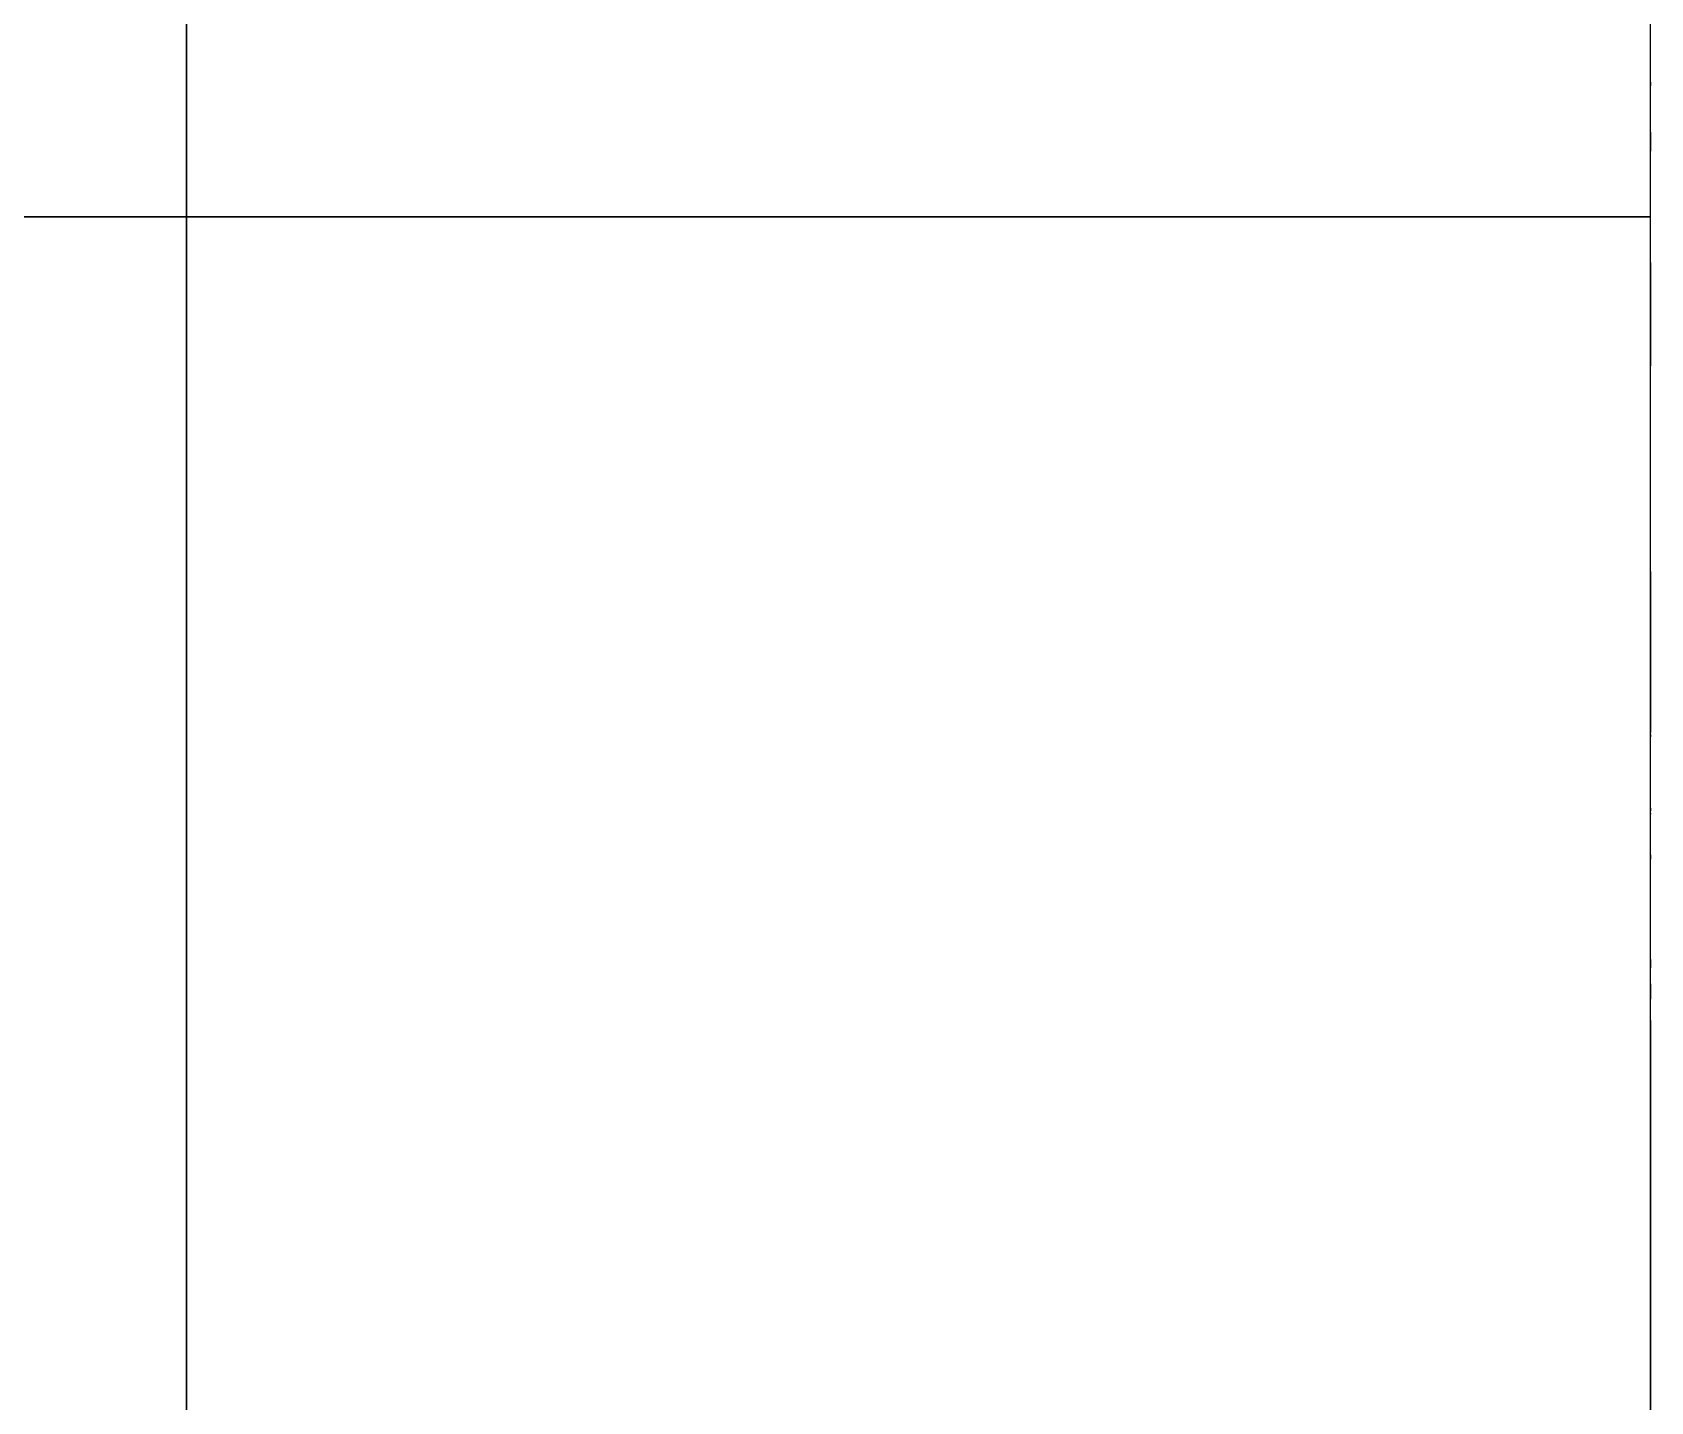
# Model space of a CAD drawing. Extents: x 34233638 to 35010029, y 7400000 to 8016345.
# Drawn here: x 34944740 to 35000000, y 7509547 to 7556296 of the extents above; entities that cross this region are included whole.
import ezdxf

# ---------------------------------------------------------------- set-up
doc = ezdxf.new("R2010")
doc.units = 0
doc.header["$LTSCALE"] = 6
doc.header["$MEASUREMENT"] = 0
doc.layers.get('0').update_dxf_attribs({"linetype": 'CONTINUOUS'})
for name, color, linetype in [('X-BOITE', 169, 'CONTINUOUS'), ('X-BOITE-C2', 238, 'CONTINUOUS'), ('X-BOITE-PL', 248, 'CONTINUOUS'), ('X-COUPE2', 7, 'CONTINUOUS'), ('X-CUBE', 188, 'CONTINUOUS')]:
    doc.layers.add(name, color=color, linetype=linetype)

# ---------------------------------------------------------------- blocks, each defined once
blk = doc.blocks.new('CUBEX')
at = {"layer": 'X-CUBE'}
for points in [[(0, 0, 50000), (50000, 0, 50000), (50000, 50000, 50000), (0, 50000, 50000)], [(0, 0, 0), (50000, 0, 0), (50000, 50000, 0), (0, 50000, 0)]]:
    blk.add_polyline3d(points, close=True, dxfattribs=at)
for points in [[(0, 50000, 0), (0, 50000, 50000), (50000, 50000, 50000), (50000, 50000, 0)], [(0, 0, 0), (0, 0, 50000), (50000, 0, 50000), (50000, 0, 0)]]:
    blk.add_polyline3d(points, dxfattribs=at)
blk = doc.blocks.new('CUBE1')
at = {"layer": 'X-CUBE'}
for p in [(400000, 150000, -50000), (400000, 150000, -100000), (450000, 150000, -50000), (450000, 150000, -100000), (400000, 100000, -50000), (400000, 100000, -100000), (450000, 100000, -50000), (450000, 100000, -100000)]:
    blk.add_blockref('CUBEX', p, dxfattribs=at)
blk = doc.blocks.new('BOITE1')
at = {"layer": 'X-BOITE'}
for points in [[(500000, 0, -100000), (500000, 200000, -100000)], [(500000, 0, 0), (500000, 200000, 0)]]:
    blk.add_polyline3d(points, dxfattribs=at)
at = {"layer": 'X-BOITE-C2'}
for points in [[(500000, 0, -50000), (500000, 200000, -50000)], [(500000, 150000, -100000), (500000, 150000, 0)]]:
    blk.add_polyline3d(points, dxfattribs=at)
at = {"layer": 'X-BOITE-PL'}
for points in [[(450000, 200000, -100000), (450000, 0, -100000)], [(0, 150000, -100000), (500000, 150000, -100000)]]:
    blk.add_polyline3d(points, dxfattribs=at)

msp = doc.modelspace()

# ---------------------------------------------------------------- linework, layer by layer
at = {"layer": 'X-COUPE2', "extrusion": (1, 0, 0)}
for p, q in [((35000000, 7554482, -50788), (35000000, 7555103, -51415)), ((35000000, 7554482, -51388), (35000000, 7555103, -51515)), ((35000000, 7554246, -50856), (35000000, 7554597, -50392)), ((35000000, 7554246, -51166), (35000000, 7554597, -51192)), ((35000000, 7554597, -50392), (35000000, 7554482, -50788)), ((35000000, 7554597, -51192), (35000000, 7554482, -51388)), ((35000000, 7552872, -50126), (35000000, 7554246, -50856)), ((35000000, 7552872, -50936), (35000000, 7554246, -51166)), ((35000000, 7552843, -49159), (35000000, 7552886, -49102)), ((35000000, 7552843, -50759), (35000000, 7552886, -50702)), ((35000000, 7552886, -49102), (35000000, 7552749, -48863)), ((35000000, 7552886, -50702), (35000000, 7552749, -50463)), ((35000000, 7552573, -49254), (35000000, 7552872, -50126)), ((35000000, 7552573, -50854), (35000000, 7552872, -50936)), ((35000000, 7552085, -49527), (35000000, 7552843, -49159)), ((35000000, 7552085, -51127), (35000000, 7552843, -50759)), ((35000000, 7552749, -48863), (35000000, 7552241, -49199)), ((35000000, 7552749, -50463), (35000000, 7552241, -50799)), ((35000000, 7552241, -49199), (35000000, 7552573, -49254)), ((35000000, 7552241, -50799), (35000000, 7552573, -50854)), ((35000000, 7551227, -49269), (35000000, 7552085, -49527)), ((35000000, 7551227, -50869), (35000000, 7552085, -51127)), ((35000000, 7550181, -49187), (35000000, 7551227, -49269)), ((35000000, 7550181, -50987), (35000000, 7551227, -50869)), ((35000000, 7549526, -48898), (35000000, 7550181, -49187)), ((35000000, 7549526, -50698), (35000000, 7550181, -50987)), ((35000000, 7548944, -50144), (35000000, 7549526, -48898)), ((35000000, 7548944, -50444), (35000000, 7549526, -50698)), ((35000000, 7548546, -48620), (35000000, 7548944, -50144)), ((35000000, 7548546, -50720), (35000000, 7548944, -50444)), ((35000000, 7548464, -49150), (35000000, 7548546, -48620)), ((35000000, 7548464, -50860), (35000000, 7548546, -50720)), ((35000000, 7548280, -49453), (35000000, 7548464, -49150)), ((35000000, 7548280, -50963), (35000000, 7548464, -50860)), ((35000000, 7548277, -42384), (35000000, 7548440, -42097)), ((35000000, 7548277, -48394), (35000000, 7548440, -48107)), ((35000000, 7548440, -42097), (35000000, 7547596, -41519)), ((35000000, 7548440, -48107), (35000000, 7547596, -47529)), ((35000000, 7547852, -49423), (35000000, 7548280, -49453)), ((35000000, 7547852, -51223), (35000000, 7548280, -50963)), ((35000000, 7545349, -47854), (35000000, 7548277, -42384)), ((35000000, 7545349, -47964), (35000000, 7548277, -48394)), ((35000000, 7546325, -49300), (35000000, 7547852, -49423)), ((35000000, 7546325, -51100), (35000000, 7547852, -51223)), ((35000000, 7547596, -41519), (35000000, 7546877, -41840)), ((35000000, 7547596, -47529), (35000000, 7546877, -47850)), ((35000000, 7546877, -41840), (35000000, 7545944, -42333)), ((35000000, 7546877, -47850), (35000000, 7545944, -48343)), ((35000000, 7545470, -50836), (35000000, 7546325, -49300)), ((35000000, 7545470, -50946), (35000000, 7546325, -51100)), ((35000000, 7545944, -42333), (35000000, 7544914, -42568)), ((35000000, 7545944, -48343), (35000000, 7544914, -48578)), ((35000000, 7545008, -50822), (35000000, 7545470, -50836)), ((35000000, 7545008, -50922), (35000000, 7545470, -50946)), ((35000000, 7544914, -42568), (35000000, 7545464, -41623)), ((35000000, 7544914, -48578), (35000000, 7545464, -47633)), ((35000000, 7544213, -47918), (35000000, 7545349, -47854)), ((35000000, 7544213, -48318), (35000000, 7545349, -47964)), ((35000000, 7544319, -48912), (35000000, 7545008, -50822)), ((35000000, 7544319, -50622), (35000000, 7545008, -50922)), ((35000000, 7544174, -48730), (35000000, 7544319, -48912)), ((35000000, 7544174, -50430), (35000000, 7544319, -50622)), ((35000000, 7542965, -47840), (35000000, 7544213, -47918)), ((35000000, 7542965, -48050), (35000000, 7544213, -48318)), ((35000000, 7543187, -49721), (35000000, 7544174, -48730)), ((35000000, 7543187, -51221), (35000000, 7544174, -50430)), ((35000000, 7542629, -50414), (35000000, 7543187, -49721)), ((35000000, 7542629, -51014), (35000000, 7543187, -51221)), ((35000000, 7542317, -47823), (35000000, 7542965, -47840)), ((35000000, 7542317, -48133), (35000000, 7542965, -48050)), ((35000000, 7542195, -49625), (35000000, 7542629, -50414)), ((35000000, 7542195, -50525), (35000000, 7542629, -51014)), ((35000000, 7541792, -47884), (35000000, 7542317, -47823)), ((35000000, 7541792, -48484), (35000000, 7542317, -48133)), ((35000000, 7541515, -49681), (35000000, 7542195, -49625)), ((35000000, 7541515, -50581), (35000000, 7542195, -50525)), ((35000000, 7541189, -46493), (35000000, 7541792, -47884)), ((35000000, 7541189, -46903), (35000000, 7541792, -48484)), ((35000000, 7541189, -50199), (35000000, 7541515, -49681)), ((35000000, 7541189, -50599), (35000000, 7541515, -50581)), ((35000000, 7540646, -50109), (35000000, 7541189, -50199)), ((35000000, 7540646, -50509), (35000000, 7541189, -50599)), ((35000000, 7539456, -46405), (35000000, 7541189, -46493)), ((35000000, 7539456, -46815), (35000000, 7541189, -46903)), ((35000000, 7540183, -49509), (35000000, 7540646, -50109)), ((35000000, 7540183, -50319), (35000000, 7540646, -50509)), ((35000000, 7539189, -49322), (35000000, 7540183, -49509)), ((35000000, 7539189, -50222), (35000000, 7540183, -50319)), ((35000000, 7539023, -46915), (35000000, 7539456, -46405)), ((35000000, 7539023, -47325), (35000000, 7539456, -46815)), ((35000000, 7538501, -47665), (35000000, 7539189, -49322)), ((35000000, 7538501, -49675), (35000000, 7539189, -50222)), ((35000000, 7537787, -47282), (35000000, 7539023, -46915)), ((35000000, 7537787, -47392), (35000000, 7539023, -47325)), ((35000000, 7537768, -49028), (35000000, 7538501, -47665)), ((35000000, 7537768, -49928), (35000000, 7538501, -49675)), ((35000000, 7537569, -47706), (35000000, 7537895, -47760)), ((35000000, 7537569, -49306), (35000000, 7537895, -49160)), ((35000000, 7537895, -47760), (35000000, 7537462, -48010)), ((35000000, 7537895, -49160), (35000000, 7537462, -49110)), ((35000000, 7537393, -46936), (35000000, 7537787, -47282)), ((35000000, 7537393, -47086), (35000000, 7537787, -47392)), ((35000000, 7537155, -49855), (35000000, 7537768, -49028)), ((35000000, 7537155, -49875), (35000000, 7537768, -49928)), ((35000000, 7536943, -48311), (35000000, 7537569, -47706)), ((35000000, 7537215, -48964), (35000000, 7537569, -49306)), ((35000000, 7537462, -48010), (35000000, 7537455, -47915)), ((35000000, 7537462, -49110), (35000000, 7537455, -49915)), ((35000000, 7537455, -47915), (35000000, 7537155, -48905)), ((35000000, 7537455, -49915), (35000000, 7537155, -48925)), ((35000000, 7536657, -46933), (35000000, 7537393, -46936)), ((35000000, 7536657, -47283), (35000000, 7537393, -47086)), ((35000000, 7537004, -49614), (35000000, 7537215, -48964)), ((35000000, 7537064, -47016), (35000000, 7537175, -47128)), ((35000000, 7537064, -47416), (35000000, 7537175, -47428)), ((35000000, 7537175, -47128), (35000000, 7537050, -47370)), ((35000000, 7537175, -47428), (35000000, 7537050, -47670)), ((35000000, 7537155, -48905), (35000000, 7537155, -49855)), ((35000000, 7537155, -48925), (35000000, 7537155, -49875)), ((35000000, 7537155, -49855), (35000000, 7536709, -49321)), ((35000000, 7537155, -49875), (35000000, 7536709, -50221)), ((35000000, 7536798, -46790), (35000000, 7537064, -47016)), ((35000000, 7536798, -47540), (35000000, 7537064, -47416)), ((35000000, 7537050, -47670), (35000000, 7537054, -47540)), ((35000000, 7537054, -47540), (35000000, 7537004, -49614)), ((35000000, 7537032, -47320), (35000000, 7537053, -49041)), ((35000000, 7537053, -49041), (35000000, 7536943, -48311)), ((35000000, 7537050, -47370), (35000000, 7537032, -47320)), ((35000000, 7536253, -47047), (35000000, 7536798, -46790)), ((35000000, 7536253, -47567), (35000000, 7536798, -47540)), ((35000000, 7536709, -49321), (35000000, 7534795, -49158)), ((35000000, 7536709, -50221), (35000000, 7534795, -50258)), ((35000000, 7536124, -46647), (35000000, 7536657, -46933)), ((35000000, 7536124, -47047), (35000000, 7536657, -47283)), ((35000000, 7535832, -47002), (35000000, 7536253, -47047)), ((35000000, 7535832, -47402), (35000000, 7536253, -47567)), ((35000000, 7535328, -46547), (35000000, 7536124, -46647)), ((35000000, 7535328, -47047), (35000000, 7536124, -47047)), ((35000000, 7535613, -46993), (35000000, 7535832, -47002)), ((35000000, 7535613, -47513), (35000000, 7535832, -47402)), ((35000000, 7535104, -46921), (35000000, 7535613, -46993)), ((35000000, 7535104, -47321), (35000000, 7535613, -47513)), ((35000000, 7535111, -45569), (35000000, 7535328, -46547)), ((35000000, 7535111, -46519), (35000000, 7535328, -47047)), ((35000000, 7534414, -46062), (35000000, 7535111, -45569)), ((35000000, 7534414, -47012), (35000000, 7535111, -46519)), ((35000000, 7534963, -46871), (35000000, 7535104, -46921)), ((35000000, 7534963, -47231), (35000000, 7535104, -47321)), ((35000000, 7534573, -46924), (35000000, 7534963, -46871)), ((35000000, 7534573, -47284), (35000000, 7534963, -47231)), ((35000000, 7534795, -49158), (35000000, 7534108, -49144)), ((35000000, 7534795, -50258), (35000000, 7534108, -49844)), ((35000000, 7534327, -45922), (35000000, 7534582, -45748)), ((35000000, 7534327, -46222), (35000000, 7534582, -46198)), ((35000000, 7534542, -46872), (35000000, 7534573, -46924)), ((35000000, 7534542, -47242), (35000000, 7534573, -47284)), ((35000000, 7534225, -46933), (35000000, 7534542, -46872)), ((35000000, 7534225, -47303), (35000000, 7534542, -47242)), ((35000000, 7533686, -43103), (35000000, 7534414, -46062)), ((35000000, 7533686, -46113), (35000000, 7534414, -47012)), ((35000000, 7534276, -45917), (35000000, 7534327, -45922)), ((35000000, 7534276, -46217), (35000000, 7534327, -46222)), ((35000000, 7534019, -45768), (35000000, 7534276, -45917)), ((35000000, 7534019, -46218), (35000000, 7534276, -46217)), ((35000000, 7533988, -46943), (35000000, 7534225, -46933)), ((35000000, 7533988, -47343), (35000000, 7534225, -47303)), ((35000000, 7534135, -45477), (35000000, 7534179, -45629)), ((35000000, 7534135, -45627), (35000000, 7534179, -45779)), ((35000000, 7534179, -45629), (35000000, 7533973, -45504)), ((35000000, 7534179, -45779), (35000000, 7533973, -45704)), ((35000000, 7533841, -45375), (35000000, 7534161, -45566)), ((35000000, 7533841, -45585), (35000000, 7534161, -45766)), ((35000000, 7534161, -45566), (35000000, 7533902, -45328)), ((35000000, 7534161, -45766), (35000000, 7533902, -45528)), ((35000000, 7533902, -45328), (35000000, 7534135, -45477)), ((35000000, 7533902, -45528), (35000000, 7534135, -45627)), ((35000000, 7534108, -49144), (35000000, 7533898, -48983)), ((35000000, 7534108, -49844), (35000000, 7533898, -49283)), ((35000000, 7533979, -45730), (35000000, 7534019, -45768)), ((35000000, 7533979, -46180), (35000000, 7534019, -46218)), ((35000000, 7533891, -46938), (35000000, 7533988, -46943)), ((35000000, 7533891, -47138), (35000000, 7533988, -47343)), ((35000000, 7533387, -45626), (35000000, 7533979, -45730)), ((35000000, 7533387, -46126), (35000000, 7533979, -46180)), ((35000000, 7533973, -45504), (35000000, 7533818, -45339)), ((35000000, 7533973, -45704), (35000000, 7533818, -45639)), ((35000000, 7533396, -46793), (35000000, 7533891, -46938)), ((35000000, 7533396, -46893), (35000000, 7533891, -47138)), ((35000000, 7533678, -45259), (35000000, 7533841, -45375)), ((35000000, 7533678, -45559), (35000000, 7533841, -45585)), ((35000000, 7533818, -45339), (35000000, 7533685, -45439)), ((35000000, 7533818, -45639), (35000000, 7533685, -45639)), ((35000000, 7533685, -45439), (35000000, 7533804, -45424)), ((35000000, 7533685, -45639), (35000000, 7533804, -45724)), ((35000000, 7533804, -45424), (35000000, 7533534, -45499)), ((35000000, 7533804, -45724), (35000000, 7533534, -45649)), ((35000000, 7533292, -42929), (35000000, 7533686, -43103)), ((35000000, 7533292, -45939), (35000000, 7533686, -46113)), ((35000000, 7533613, -45533), (35000000, 7533678, -45259)), ((35000000, 7533613, -45943), (35000000, 7533678, -45559)), ((35000000, 7533276, -45426), (35000000, 7533613, -45533)), ((35000000, 7533276, -46026), (35000000, 7533613, -45943)), ((35000000, 7533534, -45499), (35000000, 7533558, -45499)), ((35000000, 7533534, -45649), (35000000, 7533558, -45649)), ((35000000, 7533558, -45499), (35000000, 7533455, -45585)), ((35000000, 7533558, -45649), (35000000, 7533455, -45735)), ((35000000, 7533455, -45585), (35000000, 7533246, -45495)), ((35000000, 7533455, -45735), (35000000, 7533246, -45695)), ((35000000, 7533326, -46671), (35000000, 7533396, -46793)), ((35000000, 7533326, -46871), (35000000, 7533396, -46893)), ((35000000, 7533048, -45526), (35000000, 7533387, -45626)), ((35000000, 7533048, -46026), (35000000, 7533387, -46126)), ((35000000, 7533305, -46567), (35000000, 7533326, -46671)), ((35000000, 7533325, -47064), (35000000, 7533326, -46871)), ((35000000, 7532910, -47272), (35000000, 7533325, -47064)), ((35000000, 7532729, -46793), (35000000, 7533305, -46567)), ((35000000, 7532567, -44877), (35000000, 7533292, -42929)), ((35000000, 7532567, -45687), (35000000, 7533292, -45939)), ((35000000, 7533204, -45374), (35000000, 7533276, -45426)), ((35000000, 7533204, -45974), (35000000, 7533276, -46026)), ((35000000, 7533246, -45495), (35000000, 7533156, -45503)), ((35000000, 7533246, -45695), (35000000, 7533156, -45633)), ((35000000, 7533048, -45526), (35000000, 7533204, -45374)), ((35000000, 7533048, -46026), (35000000, 7533204, -45974)), ((35000000, 7533156, -45503), (35000000, 7532951, -45471)), ((35000000, 7533156, -45633), (35000000, 7532951, -45601)), ((35000000, 7532887, -45599), (35000000, 7533048, -45526)), ((35000000, 7532887, -46199), (35000000, 7533048, -46026)), ((35000000, 7532951, -45471), (35000000, 7532844, -45470)), ((35000000, 7532951, -45601), (35000000, 7532844, -45590)), ((35000000, 7532844, -45470), (35000000, 7532943, -45484)), ((35000000, 7532844, -45590), (35000000, 7532943, -45624)), ((35000000, 7532943, -45484), (35000000, 7532843, -45541)), ((35000000, 7532943, -45624), (35000000, 7532843, -45661)), ((35000000, 7532851, -46722), (35000000, 7532910, -47272)), ((35000000, 7532851, -45591), (35000000, 7532887, -45599)), ((35000000, 7532851, -45991), (35000000, 7532887, -46199)), ((35000000, 7532668, -47067), (35000000, 7532851, -46722)), ((35000000, 7531858, -45709), (35000000, 7532851, -45591)), ((35000000, 7531858, -45909), (35000000, 7532851, -45991)), ((35000000, 7532843, -45541), (35000000, 7532392, -45345)), ((35000000, 7532843, -45661), (35000000, 7532392, -45465)), ((35000000, 7532724, -46383), (35000000, 7532729, -46793)), ((35000000, 7532668, -46667), (35000000, 7532724, -46383)), ((35000000, 7532247, -46630), (35000000, 7532668, -46667)), ((35000000, 7532247, -47010), (35000000, 7532668, -47067)), ((35000000, 7531690, -44813), (35000000, 7532567, -44877)), ((35000000, 7531690, -45423), (35000000, 7532567, -45687)), ((35000000, 7531878, -46537), (35000000, 7532322, -46586)), ((35000000, 7531878, -46937), (35000000, 7532322, -46966)), ((35000000, 7532322, -46586), (35000000, 7532247, -46630)), ((35000000, 7532322, -46966), (35000000, 7532247, -47010)), ((35000000, 7531866, -46256), (35000000, 7531878, -46537)), ((35000000, 7531866, -46656), (35000000, 7531878, -46937)), ((35000000, 7531436, -46206), (35000000, 7531866, -46256)), ((35000000, 7531436, -46556), (35000000, 7531866, -46656)), ((35000000, 7530505, -45609), (35000000, 7531858, -45709)), ((35000000, 7530505, -45819), (35000000, 7531858, -45909)), ((35000000, 7531596, -45202), (35000000, 7531690, -44813)), ((35000000, 7531596, -45612), (35000000, 7531690, -45423)), ((35000000, 7531455, -45482), (35000000, 7531596, -45202)), ((35000000, 7531455, -45932), (35000000, 7531596, -45612)), ((35000000, 7530811, -45570), (35000000, 7531455, -45482)), ((35000000, 7530811, -46000), (35000000, 7531455, -45932)), ((35000000, 7531065, -46256), (35000000, 7531436, -46206)), ((35000000, 7531065, -46606), (35000000, 7531436, -46556)), ((35000000, 7530849, -46248), (35000000, 7531065, -46256)), ((35000000, 7530849, -46598), (35000000, 7531065, -46606)), ((35000000, 7530465, -46224), (35000000, 7530849, -46248)), ((35000000, 7530465, -46674), (35000000, 7530849, -46598)), ((35000000, 7529945, -45503), (35000000, 7530811, -45570)), ((35000000, 7529945, -45853), (35000000, 7530811, -46000)), ((35000000, 7530218, -45536), (35000000, 7530505, -45609)), ((35000000, 7530218, -45746), (35000000, 7530505, -45819)), ((35000000, 7530102, -46200), (35000000, 7530465, -46224)), ((35000000, 7530102, -46450), (35000000, 7530465, -46674)), ((35000000, 7529731, -45606), (35000000, 7530218, -45536)), ((35000000, 7529731, -45806), (35000000, 7530218, -45746)), ((35000000, 7529602, -46212), (35000000, 7530102, -46200)), ((35000000, 7529602, -46562), (35000000, 7530102, -46450)), ((35000000, 7529778, -45464), (35000000, 7529945, -45503)), ((35000000, 7529778, -45814), (35000000, 7529945, -45853)), ((35000000, 7529072, -45416), (35000000, 7529808, -45470)), ((35000000, 7529072, -45766), (35000000, 7529808, -45740)), ((35000000, 7529808, -45470), (35000000, 7529722, -45526)), ((35000000, 7529808, -45740), (35000000, 7529722, -45876)), ((35000000, 7529722, -45526), (35000000, 7529778, -45464)), ((35000000, 7529722, -45876), (35000000, 7529778, -45814)), ((35000000, 7529461, -45668), (35000000, 7529731, -45606)), ((35000000, 7529461, -45778), (35000000, 7529731, -45806)), ((35000000, 7529517, -46365), (35000000, 7529642, -46234)), ((35000000, 7529517, -46665), (35000000, 7529642, -46594)), ((35000000, 7529642, -46234), (35000000, 7529602, -46212)), ((35000000, 7529642, -46594), (35000000, 7529602, -46562)), ((35000000, 7529390, -46281), (35000000, 7529517, -46365)), ((35000000, 7529390, -46631), (35000000, 7529517, -46665)), ((35000000, 7529090, -45578), (35000000, 7529461, -45668)), ((35000000, 7529090, -45778), (35000000, 7529461, -45778)), ((35000000, 7529120, -46381), (35000000, 7529390, -46281)), ((35000000, 7529120, -46581), (35000000, 7529390, -46631)), ((35000000, 7528845, -46367), (35000000, 7529120, -46381)), ((35000000, 7528845, -46747), (35000000, 7529120, -46581)), ((35000000, 7527873, -45478), (35000000, 7529090, -45578)), ((35000000, 7527873, -45688), (35000000, 7529090, -45778)), ((35000000, 7528749, -45366), (35000000, 7529072, -45416)), ((35000000, 7528749, -45666), (35000000, 7529072, -45766)), ((35000000, 7528302, -46318), (35000000, 7528845, -46367)), ((35000000, 7528302, -46448), (35000000, 7528845, -46747)), ((35000000, 7527782, -45202), (35000000, 7528749, -45366)), ((35000000, 7527782, -45422), (35000000, 7528749, -45666)), ((35000000, 7528219, -46209), (35000000, 7528684, -45618)), ((35000000, 7528219, -47009), (35000000, 7528684, -46418)), ((35000000, 7528073, -46266), (35000000, 7528302, -46318)), ((35000000, 7528073, -46396), (35000000, 7528302, -46448)), ((35000000, 7526962, -47265), (35000000, 7528219, -46209)), ((35000000, 7526962, -48065), (35000000, 7528219, -47009)), ((35000000, 7528219, -46209), (35000000, 7528181, -46255)), ((35000000, 7528219, -47009), (35000000, 7528181, -46385)), ((35000000, 7528181, -46255), (35000000, 7528073, -46266)), ((35000000, 7528181, -46385), (35000000, 7528073, -46396)), ((35000000, 7527627, -45620), (35000000, 7527873, -45478)), ((35000000, 7527627, -45820), (35000000, 7527873, -45688)), ((35000000, 7527214, -45296), (35000000, 7527782, -45202)), ((35000000, 7527214, -45496), (35000000, 7527782, -45422)), ((35000000, 7526465, -45822), (35000000, 7527627, -45620)), ((35000000, 7526465, -45932), (35000000, 7527627, -45820)), ((35000000, 7526892, -45214), (35000000, 7527214, -45296)), ((35000000, 7526892, -45324), (35000000, 7527214, -45496)), ((35000000, 7526017, -47152), (35000000, 7526962, -47265)), ((35000000, 7526017, -47952), (35000000, 7526962, -48065)), ((35000000, 7526219, -45056), (35000000, 7526892, -45214)), ((35000000, 7526219, -45256), (35000000, 7526892, -45324)), ((35000000, 7524602, -45870), (35000000, 7526465, -45822)), ((35000000, 7524602, -46070), (35000000, 7526465, -45932)), ((35000000, 7525449, -45070), (35000000, 7526219, -45056)), ((35000000, 7525449, -45190), (35000000, 7526219, -45256)), ((35000000, 7524938, -46587), (35000000, 7526017, -47152)), ((35000000, 7524938, -47387), (35000000, 7526017, -47952)), ((35000000, 7525150, -45160), (35000000, 7525449, -45070)), ((35000000, 7525150, -45270), (35000000, 7525449, -45190)), ((35000000, 7524761, -45120), (35000000, 7525150, -45160)), ((35000000, 7524761, -45520), (35000000, 7525150, -45270)), ((35000000, 7524305, -46617), (35000000, 7524938, -46587)), ((35000000, 7524305, -47417), (35000000, 7524938, -47387)), ((35000000, 7524354, -45043), (35000000, 7524761, -45120)), ((35000000, 7524354, -45443), (35000000, 7524761, -45520)), ((35000000, 7524094, -45235), (35000000, 7524641, -45372)), ((35000000, 7524094, -45535), (35000000, 7524641, -45772)), ((35000000, 7524641, -45372), (35000000, 7524354, -45043)), ((35000000, 7524641, -45772), (35000000, 7524354, -45443)), ((35000000, 7524552, -45966), (35000000, 7524602, -45870)), ((35000000, 7524552, -46166), (35000000, 7524602, -46070)), ((35000000, 7523771, -45807), (35000000, 7524552, -45966)), ((35000000, 7523771, -46107), (35000000, 7524552, -46166)), ((35000000, 7524164, -45774), (35000000, 7524305, -46617)), ((35000000, 7524164, -46784), (35000000, 7524305, -47417)), ((35000000, 7522539, -45589), (35000000, 7524164, -45774)), ((35000000, 7522539, -46599), (35000000, 7524164, -46784)), ((35000000, 7523541, -45335), (35000000, 7524094, -45235)), ((35000000, 7523541, -45445), (35000000, 7524094, -45535)), ((35000000, 7523727, -45746), (35000000, 7523809, -45713)), ((35000000, 7523727, -45906), (35000000, 7523809, -45903)), ((35000000, 7523809, -45713), (35000000, 7523287, -45715)), ((35000000, 7523809, -45903), (35000000, 7523287, -45925)), ((35000000, 7523376, -45543), (35000000, 7523797, -45816)), ((35000000, 7523376, -45753), (35000000, 7523797, -45936)), ((35000000, 7523797, -45816), (35000000, 7523727, -45746)), ((35000000, 7523797, -45936), (35000000, 7523727, -45906)), ((35000000, 7522762, -45827), (35000000, 7523771, -45807)), ((35000000, 7522762, -46427), (35000000, 7523771, -46107)), ((35000000, 7523287, -45715), (35000000, 7523541, -45335)), ((35000000, 7523287, -45925), (35000000, 7523541, -45445)), ((35000000, 7522443, -45270), (35000000, 7523376, -45543)), ((35000000, 7522443, -45520), (35000000, 7523376, -45753)), ((35000000, 7522141, -45413), (35000000, 7522762, -45827)), ((35000000, 7522141, -46513), (35000000, 7522762, -46427)), ((35000000, 7521775, -45433), (35000000, 7522564, -45559)), ((35000000, 7521775, -46533), (35000000, 7522564, -46659)), ((35000000, 7522564, -45559), (35000000, 7522141, -45413)), ((35000000, 7522564, -46659), (35000000, 7522141, -46513)), ((35000000, 7522204, -45379), (35000000, 7522539, -45589)), ((35000000, 7522204, -46389), (35000000, 7522539, -46599)), ((35000000, 7522418, -45233), (35000000, 7522443, -45270)), ((35000000, 7522418, -45633), (35000000, 7522443, -45520)), ((35000000, 7521994, -45341), (35000000, 7522418, -45233)), ((35000000, 7521994, -45551), (35000000, 7522418, -45633)), ((35000000, 7521812, -45198), (35000000, 7522229, -45663)), ((35000000, 7521812, -46208), (35000000, 7522229, -46673)), ((35000000, 7522229, -45663), (35000000, 7522204, -45379)), ((35000000, 7522229, -46673), (35000000, 7522204, -46389)), ((35000000, 7522141, -45413), (35000000, 7519890, -45325)), ((35000000, 7522141, -46513), (35000000, 7519890, -46425)), ((35000000, 7521663, -45299), (35000000, 7521994, -45341)), ((35000000, 7521663, -45409), (35000000, 7521994, -45551)), ((35000000, 7521375, -45678), (35000000, 7521989, -45526)), ((35000000, 7521375, -46248), (35000000, 7521989, -46096)), ((35000000, 7521989, -45526), (35000000, 7521209, -45280)), ((35000000, 7521989, -46096), (35000000, 7521209, -45850)), ((35000000, 7521687, -45171), (35000000, 7521812, -45198)), ((35000000, 7521687, -46181), (35000000, 7521812, -46208)), ((35000000, 7521812, -45198), (35000000, 7520946, -45685)), ((35000000, 7521812, -46208), (35000000, 7520946, -46095)), ((35000000, 7521489, -45530), (35000000, 7521775, -45433)), ((35000000, 7521489, -46630), (35000000, 7521775, -46533)), ((35000000, 7521513, -45375), (35000000, 7521687, -45171)), ((35000000, 7521513, -46385), (35000000, 7521687, -46181)), ((35000000, 7521295, -45229), (35000000, 7521663, -45299)), ((35000000, 7521295, -45439), (35000000, 7521663, -45409)), ((35000000, 7520808, -44500), (35000000, 7521513, -45375)), ((35000000, 7520808, -45510), (35000000, 7521513, -46385)), ((35000000, 7520704, -45651), (35000000, 7521489, -45530)), ((35000000, 7520704, -45801), (35000000, 7521489, -46630)), ((35000000, 7520704, -45651), (35000000, 7521484, -45792)), ((35000000, 7520704, -45801), (35000000, 7521484, -46092)), ((35000000, 7521484, -45792), (35000000, 7520701, -45668)), ((35000000, 7521484, -46092), (35000000, 7520701, -46318)), ((35000000, 7519543, -45852), (35000000, 7521375, -45678)), ((35000000, 7519543, -46172), (35000000, 7521375, -46248)), ((35000000, 7520916, -45470), (35000000, 7521295, -45229)), ((35000000, 7520916, -45590), (35000000, 7521295, -45439)), ((35000000, 7521209, -45280), (35000000, 7519704, -45243)), ((35000000, 7521209, -45850), (35000000, 7519704, -45683)), ((35000000, 7520946, -45685), (35000000, 7520401, -45460)), ((35000000, 7520946, -46095), (35000000, 7520401, -45670)), ((35000000, 7520815, -45603), (35000000, 7520916, -45470)), ((35000000, 7520815, -45673), (35000000, 7520916, -45590)), ((35000000, 7520592, -45603), (35000000, 7520815, -45603)), ((35000000, 7520592, -45673), (35000000, 7520815, -45673)), ((35000000, 7520407, -35055), (35000000, 7520809, -34778)), ((35000000, 7520407, -37065), (35000000, 7520809, -36788)), ((35000000, 7520809, -34778), (35000000, 7519935, -34973)), ((35000000, 7520809, -36788), (35000000, 7519935, -36483)), ((35000000, 7519702, -44930), (35000000, 7520808, -44500)), ((35000000, 7519702, -45940), (35000000, 7520808, -45510)), ((35000000, 7520808, -44500), (35000000, 7519704, -45504)), ((35000000, 7520808, -45510), (35000000, 7519704, -45714)), ((35000000, 7519582, -45526), (35000000, 7520704, -45651)), ((35000000, 7519582, -45676), (35000000, 7520704, -45801)), ((35000000, 7520701, -45668), (35000000, 7519941, -45734)), ((35000000, 7520701, -46318), (35000000, 7519941, -46434)), ((35000000, 7520401, -45460), (35000000, 7520592, -45603)), ((35000000, 7520401, -45670), (35000000, 7520592, -45673)), ((35000000, 7519704, -45243), (35000000, 7520502, -45215)), ((35000000, 7519704, -45683), (35000000, 7520502, -45665)), ((35000000, 7520502, -45215), (35000000, 7519826, -45105)), ((35000000, 7520502, -45665), (35000000, 7519826, -45555)), ((35000000, 7519927, -35386), (35000000, 7520407, -35055)), ((35000000, 7519927, -37396), (35000000, 7520407, -37065)), ((35000000, 7519911, -45115), (35000000, 7520401, -45460)), ((35000000, 7519911, -46015), (35000000, 7520401, -45670)), ((35000000, 7519941, -45734), (35000000, 7518998, -45582)), ((35000000, 7519941, -46434), (35000000, 7518998, -46182)), ((35000000, 7519935, -34973), (35000000, 7519027, -34756)), ((35000000, 7519935, -36483), (35000000, 7519027, -35766)), ((35000000, 7519329, -35751), (35000000, 7519927, -35386)), ((35000000, 7519329, -37761), (35000000, 7519927, -37396)), ((35000000, 7519436, -45481), (35000000, 7519911, -45115)), ((35000000, 7519436, -45881), (35000000, 7519911, -46015)), ((35000000, 7519890, -45325), (35000000, 7519734, -45259)), ((35000000, 7519890, -46425), (35000000, 7519734, -46359)), ((35000000, 7519826, -45105), (35000000, 7519803, -45066)), ((35000000, 7519826, -45555), (35000000, 7519803, -45366)), ((35000000, 7519803, -45066), (35000000, 7518743, -44911)), ((35000000, 7519803, -45366), (35000000, 7518743, -45211)), ((35000000, 7519734, -45259), (35000000, 7518626, -45339)), ((35000000, 7519734, -46359), (35000000, 7518626, -46439)), ((35000000, 7519704, -45504), (35000000, 7519436, -45481)), ((35000000, 7519704, -45714), (35000000, 7519436, -45881)), ((35000000, 7518957, -45104), (35000000, 7519702, -44930)), ((35000000, 7518957, -46114), (35000000, 7519702, -45940)), ((35000000, 7519113, -35360), (35000000, 7519685, -34543)), ((35000000, 7519113, -37370), (35000000, 7519685, -36553)), ((35000000, 7519685, -34543), (35000000, 7519556, -34629)), ((35000000, 7519685, -36553), (35000000, 7519556, -36639)), ((35000000, 7519109, -45506), (35000000, 7519582, -45526)), ((35000000, 7519109, -46206), (35000000, 7519582, -45676)), ((35000000, 7519556, -34629), (35000000, 7518914, -34448)), ((35000000, 7519556, -36639), (35000000, 7518914, -36458)), ((35000000, 7518330, -45699), (35000000, 7519543, -45852)), ((35000000, 7518330, -46299), (35000000, 7519543, -46172)), ((35000000, 7518772, -34684), (35000000, 7519329, -35751)), ((35000000, 7518772, -36694), (35000000, 7519329, -37761)), ((35000000, 7517450, -30794), (35000000, 7519240, -30794)), ((35000000, 7517450, -31344), (35000000, 7519240, -31294)), ((35000000, 7519240, -30794), (35000000, 7518422, -30449)), ((35000000, 7519240, -31294), (35000000, 7518422, -30999)), ((35000000, 7518831, -45627), (35000000, 7519225, -45506)), ((35000000, 7518831, -46227), (35000000, 7519225, -46106)), ((35000000, 7519225, -45506), (35000000, 7519109, -45506)), ((35000000, 7519225, -46106), (35000000, 7519109, -46206)), ((35000000, 7518274, -36167), (35000000, 7519113, -35360)), ((35000000, 7518274, -37977), (35000000, 7519113, -37370)), ((35000000, 7519027, -34756), (35000000, 7518517, -34129)), ((35000000, 7519027, -35766), (35000000, 7518517, -35139)), ((35000000, 7518998, -45582), (35000000, 7518330, -45699)), ((35000000, 7518998, -46182), (35000000, 7518330, -46299)), ((35000000, 7518445, -38635), (35000000, 7518983, -38908)), ((35000000, 7518445, -39645), (35000000, 7518983, -39718)), ((35000000, 7518983, -38908), (35000000, 7518357, -39625)), ((35000000, 7518983, -39718), (35000000, 7518357, -39835)), ((35000000, 7518108, -45223), (35000000, 7518957, -45104)), ((35000000, 7518108, -46323), (35000000, 7518957, -46114)), ((35000000, 7518914, -34448), (35000000, 7518772, -34684)), ((35000000, 7518914, -36458), (35000000, 7518772, -36694)), ((35000000, 7517799, -45525), (35000000, 7518831, -45627)), ((35000000, 7517799, -46125), (35000000, 7518831, -46227)), ((35000000, 7518288, -38077), (35000000, 7518807, -37566)), ((35000000, 7518288, -39087), (35000000, 7518807, -38876)), ((35000000, 7518807, -37566), (35000000, 7517950, -36946)), ((35000000, 7518807, -38876), (35000000, 7517950, -38456)), ((35000000, 7518147, -36813), (35000000, 7518760, -37822)), ((35000000, 7518147, -38823), (35000000, 7518760, -39332)), ((35000000, 7518760, -37822), (35000000, 7518445, -38635)), ((35000000, 7518760, -39332), (35000000, 7518445, -39645)), ((35000000, 7518743, -44911), (35000000, 7518299, -44648)), ((35000000, 7518743, -45211), (35000000, 7518299, -44998)), ((35000000, 7518626, -45339), (35000000, 7518108, -45223)), ((35000000, 7518626, -46439), (35000000, 7518108, -46323)), ((35000000, 7518517, -34129), (35000000, 7518197, -33891)), ((35000000, 7518517, -35139), (35000000, 7518197, -34901)), ((35000000, 7518357, -39625), (35000000, 7518506, -39403)), ((35000000, 7518357, -39835), (35000000, 7518506, -39803)), ((35000000, 7518506, -39403), (35000000, 7518146, -39403)), ((35000000, 7518506, -39803), (35000000, 7518146, -39803)), ((35000000, 7518422, -30449), (35000000, 7517649, -30364)), ((35000000, 7518422, -30999), (35000000, 7517649, -30984)), ((35000000, 7518299, -44648), (35000000, 7517794, -44473)), ((35000000, 7518299, -44998), (35000000, 7517794, -44873)), ((35000000, 7517705, -38974), (35000000, 7518288, -38077)), ((35000000, 7517705, -39374), (35000000, 7518288, -39087)), ((35000000, 7517950, -36946), (35000000, 7518274, -36167)), ((35000000, 7517950, -38456), (35000000, 7518274, -37977)), ((35000000, 7517771, -37705), (35000000, 7518232, -37433)), ((35000000, 7517771, -39715), (35000000, 7518232, -39443)), ((35000000, 7518232, -37433), (35000000, 7518147, -36813)), ((35000000, 7518232, -39443), (35000000, 7518147, -38823)), ((35000000, 7518197, -33891), (35000000, 7518067, -34237)), ((35000000, 7518197, -34901), (35000000, 7518067, -35247)), ((35000000, 7517843, -33256), (35000000, 7518192, -33446)), ((35000000, 7517843, -34266), (35000000, 7518192, -34456)), ((35000000, 7518192, -33446), (35000000, 7517812, -33498)), ((35000000, 7518192, -34456), (35000000, 7517812, -34508)), ((35000000, 7518146, -39403), (35000000, 7517743, -39215)), ((35000000, 7518146, -39803), (35000000, 7517743, -39615)), ((35000000, 7518067, -34237), (35000000, 7517982, -33952)), ((35000000, 7518067, -35247), (35000000, 7517982, -34962)), ((35000000, 7517714, -41882), (35000000, 7518041, -41813)), ((35000000, 7517648, -42039), (35000000, 7518041, -42113)), ((35000000, 7518041, -41813), (35000000, 7517842, -41841)), ((35000000, 7518041, -42113), (35000000, 7517842, -42141)), ((35000000, 7517982, -33952), (35000000, 7517896, -33814)), ((35000000, 7517982, -34962), (35000000, 7517896, -34824)), ((35000000, 7517799, -33337), (35000000, 7517925, -33220)), ((35000000, 7517799, -34347), (35000000, 7517925, -34230)), ((35000000, 7517925, -33220), (35000000, 7517843, -33256)), ((35000000, 7517925, -34230), (35000000, 7517843, -34266)), ((35000000, 7517896, -33814), (35000000, 7517679, -33604)), ((35000000, 7517896, -34824), (35000000, 7517679, -34614)), ((35000000, 7516500, -45317), (35000000, 7517876, -45478)), ((35000000, 7516500, -45917), (35000000, 7517876, -46078)), ((35000000, 7517876, -45478), (35000000, 7517799, -45525)), ((35000000, 7517876, -46078), (35000000, 7517799, -46125)), ((35000000, 7517842, -41841), (35000000, 7517564, -41696)), ((35000000, 7517842, -42141), (35000000, 7517564, -41996)), ((35000000, 7517812, -33498), (35000000, 7517587, -33528)), ((35000000, 7517812, -34508), (35000000, 7517587, -34538)), ((35000000, 7516903, -41851), (35000000, 7517811, -41148)), ((35000000, 7517811, -41148), (35000000, 7517714, -41882)), ((35000000, 7517515, -33366), (35000000, 7517799, -33337)), ((35000000, 7517515, -34376), (35000000, 7517799, -34347)), ((35000000, 7517794, -44473), (35000000, 7517414, -43948)), ((35000000, 7517794, -44873), (35000000, 7517414, -44418)), ((35000000, 7517196, -37473), (35000000, 7517771, -37705)), ((35000000, 7517196, -39483), (35000000, 7517771, -39715)), ((35000000, 7517743, -39215), (35000000, 7517705, -38974)), ((35000000, 7517743, -39615), (35000000, 7517705, -39374)), ((35000000, 7517679, -33604), (35000000, 7517619, -33526)), ((35000000, 7517679, -34614), (35000000, 7517619, -34536)), ((35000000, 7517649, -30364), (35000000, 7516462, -30218)), ((35000000, 7517649, -30984), (35000000, 7516462, -30578)), ((35000000, 7517611, -41936), (35000000, 7517648, -42039)), ((35000000, 7517564, -41696), (35000000, 7517636, -41736)), ((35000000, 7517564, -41996), (35000000, 7517636, -42036)), ((35000000, 7517636, -41736), (35000000, 7516432, -41350)), ((35000000, 7517636, -42036), (35000000, 7516432, -41650)), ((35000000, 7517619, -33526), (35000000, 7517515, -33366)), ((35000000, 7517619, -34536), (35000000, 7517515, -34376)), ((35000000, 7516903, -42551), (35000000, 7517611, -41936)), ((35000000, 7517587, -33528), (35000000, 7517404, -33057)), ((35000000, 7517587, -34538), (35000000, 7517404, -34567)), ((35000000, 7516524, -31001), (35000000, 7517450, -30794)), ((35000000, 7516524, -31451), (35000000, 7517450, -31344)), ((35000000, 7517414, -43948), (35000000, 7516290, -43663)), ((35000000, 7517414, -44418), (35000000, 7516290, -44163)), ((35000000, 7517404, -33057), (35000000, 7517244, -32964)), ((35000000, 7517404, -34567), (35000000, 7517244, -34974)), ((35000000, 7517244, -32964), (35000000, 7516768, -33480)), ((35000000, 7517244, -34974), (35000000, 7516768, -35490)), ((35000000, 7517112, -37813), (35000000, 7517196, -37473)), ((35000000, 7517112, -39823), (35000000, 7517196, -39483)), ((35000000, 7516318, -38352), (35000000, 7517112, -37813)), ((35000000, 7516318, -40362), (35000000, 7517112, -39823)), ((35000000, 7516518, -43225), (35000000, 7517076, -42670)), ((35000000, 7516518, -43625), (35000000, 7517076, -43170)), ((35000000, 7517076, -42670), (35000000, 7516903, -41851)), ((35000000, 7517076, -43170), (35000000, 7516903, -42551)), ((35000000, 7516290, -43663), (35000000, 7516846, -43615)), ((35000000, 7516290, -44163), (35000000, 7516846, -44095)), ((35000000, 7516846, -43615), (35000000, 7516518, -43225)), ((35000000, 7516846, -44095), (35000000, 7516518, -43625)), ((35000000, 7516768, -33480), (35000000, 7516449, -34239)), ((35000000, 7516768, -35490), (35000000, 7516449, -35749)), ((35000000, 7515485, -30957), (35000000, 7516524, -31001)), ((35000000, 7515485, -31067), (35000000, 7516524, -31451)), ((35000000, 7516067, -45417), (35000000, 7516500, -45317)), ((35000000, 7516067, -45717), (35000000, 7516500, -45917)), ((35000000, 7516462, -30218), (35000000, 7516417, -30205)), ((35000000, 7516462, -30578), (35000000, 7516417, -30555)), ((35000000, 7516449, -34239), (35000000, 7515850, -35371)), ((35000000, 7516449, -35749), (35000000, 7515850, -36131)), ((35000000, 7516432, -41350), (35000000, 7516305, -41147)), ((35000000, 7516432, -41650), (35000000, 7516305, -41547)), ((35000000, 7516417, -30205), (35000000, 7515141, -29880)), ((35000000, 7516417, -30555), (35000000, 7515141, -30230)), ((35000000, 7515660, -39267), (35000000, 7516365, -38738)), ((35000000, 7516182, -40820), (35000000, 7516365, -40448)), ((35000000, 7516365, -38738), (35000000, 7516318, -38352)), ((35000000, 7516365, -40448), (35000000, 7516318, -40362)), ((35000000, 7516305, -41147), (35000000, 7515866, -40986)), ((35000000, 7516305, -41547), (35000000, 7515866, -41586)), ((35000000, 7516184, -40557), (35000000, 7516234, -40552)), ((35000000, 7516234, -40552), (35000000, 7516058, -40033)), ((35000000, 7515866, -40986), (35000000, 7516184, -40557)), ((35000000, 7515866, -41586), (35000000, 7516184, -41457)), ((35000000, 7516184, -41457), (35000000, 7515992, -41214)), ((35000000, 7516058, -40997), (35000000, 7516182, -40820)), ((35000000, 7515700, -45478), (35000000, 7516067, -45417)), ((35000000, 7515700, -45728), (35000000, 7516067, -45717)), ((35000000, 7515992, -41214), (35000000, 7516058, -40997)), ((35000000, 7516058, -40033), (35000000, 7515660, -39267)), ((35000000, 7515850, -35371), (35000000, 7515356, -35277)), ((35000000, 7515850, -36131), (35000000, 7515356, -35977)), ((35000000, 7515356, -35277), (35000000, 7515739, -34774)), ((35000000, 7515356, -35977), (35000000, 7515739, -35374)), ((35000000, 7515739, -34774), (35000000, 7514639, -33642)), ((35000000, 7515739, -35374), (35000000, 7514639, -34542)), ((35000000, 7514897, -45458), (35000000, 7515700, -45478)), ((35000000, 7514897, -45708), (35000000, 7515700, -45728)), ((35000000, 7514817, -30857), (35000000, 7515485, -30957)), ((35000000, 7514817, -31067), (35000000, 7515485, -31067)), ((35000000, 7515115, -9701), (35000000, 7515373, -9475)), ((35000000, 7515373, -9475), (35000000, 7515226, -11959)), ((35000000, 7515236, -32270), (35000000, 7515367, -32913)), ((35000000, 7515367, -32913), (35000000, 7515158, -33791)), ((35000000, 7515308, -29795), (35000000, 7515333, -31638)), ((35000000, 7515333, -31638), (35000000, 7515267, -32114)), ((35000000, 7515306, -29378), (35000000, 7515308, -29795)), ((35000000, 7515084, -29068), (35000000, 7515306, -29378)), ((35000000, 7515086, -29641), (35000000, 7515267, -29960)), ((35000000, 7515267, -29960), (35000000, 7514954, -31752)), ((35000000, 7515267, -32114), (35000000, 7514796, -32778)), ((35000000, 7514954, -31752), (35000000, 7515236, -32270)), ((35000000, 7515226, -11959), (35000000, 7515212, -11918)), ((35000000, 7515212, -11918), (35000000, 7515029, -12041)), ((35000000, 7515161, -9948), (35000000, 7515167, -12519)), ((35000000, 7515167, -12519), (35000000, 7515167, -12112)), ((35000000, 7515167, -12112), (35000000, 7515029, -12141)), ((35000000, 7514931, -10174), (35000000, 7515161, -9948)), ((35000000, 7515158, -33791), (35000000, 7514974, -35035)), ((35000000, 7515141, -29880), (35000000, 7514141, -29704)), ((35000000, 7515141, -30230), (35000000, 7514141, -29974)), ((35000000, 7514914, -8894), (35000000, 7515131, -9241)), ((35000000, 7515131, -9241), (35000000, 7515115, -9701)), ((35000000, 7515046, -12259), (35000000, 7515090, -16134)), ((35000000, 7515090, -16134), (35000000, 7515004, -18644)), ((35000000, 7514615, -29429), (35000000, 7515086, -29641)), ((35000000, 7514939, -28732), (35000000, 7515084, -29068)), ((35000000, 7515029, -12141), (35000000, 7515046, -12259)), ((35000000, 7515029, -12041), (35000000, 7514972, -12131)), ((35000000, 7515004, -21912), (35000000, 7515014, -23772)), ((35000000, 7515014, -23772), (35000000, 7514864, -23862)), ((35000000, 7514914, -9294), (35000000, 7515005, -9405)), ((35000000, 7515005, -9405), (35000000, 7514931, -10174)), ((35000000, 7515004, -18644), (35000000, 7515004, -21912)), ((35000000, 7514974, -35035), (35000000, 7514352, -35447)), ((35000000, 7514972, -12131), (35000000, 7514884, -16134)), ((35000000, 7514649, -23705), (35000000, 7514972, -23937)), ((35000000, 7514972, -23937), (35000000, 7514853, -24604)), ((35000000, 7514953, -21912), (35000000, 7514968, -23661)), ((35000000, 7514968, -23661), (35000000, 7514821, -23674)), ((35000000, 7514884, -16134), (35000000, 7514953, -18644)), ((35000000, 7514953, -18644), (35000000, 7514953, -21912)), ((35000000, 7514816, -27929), (35000000, 7514939, -28732)), ((35000000, 7514263, -44858), (35000000, 7514928, -45058)), ((35000000, 7514263, -46258), (35000000, 7514928, -45568)), ((35000000, 7514928, -45058), (35000000, 7514897, -45458)), ((35000000, 7514928, -45568), (35000000, 7514897, -45708)), ((35000000, 7514721, -8806), (35000000, 7514914, -8894)), ((35000000, 7514721, -9236), (35000000, 7514914, -9294)), ((35000000, 7514864, -23862), (35000000, 7514803, -23902)), ((35000000, 7514853, -24604), (35000000, 7514853, -25334)), ((35000000, 7514853, -25334), (35000000, 7514853, -26024)), ((35000000, 7514853, -26024), (35000000, 7514816, -27929)), ((35000000, 7514818, -33697), (35000000, 7514853, -34951)), ((35000000, 7514853, -34951), (35000000, 7514352, -35337)), ((35000000, 7514821, -23674), (35000000, 7514649, -23705)), ((35000000, 7514796, -32778), (35000000, 7514818, -33697)), ((35000000, 7514325, -31181), (35000000, 7514817, -30857)), ((35000000, 7514325, -31731), (35000000, 7514817, -31067)), ((35000000, 7514801, -39307), (35000000, 7514805, -39742)), ((35000000, 7514805, -39742), (35000000, 7514608, -39912)), ((35000000, 7514803, -23902), (35000000, 7514610, -24052)), ((35000000, 7514786, -38231), (35000000, 7514801, -39307)), ((35000000, 7514475, -37979), (35000000, 7514786, -38231)), ((35000000, 7514730, -26024), (35000000, 7514766, -27978)), ((35000000, 7514766, -27978), (35000000, 7514532, -28957)), ((35000000, 7514610, -24052), (35000000, 7514730, -24604)), ((35000000, 7514730, -24604), (35000000, 7514730, -25334)), ((35000000, 7514730, -25334), (35000000, 7514730, -26024)), ((35000000, 7514532, -8926), (35000000, 7514721, -8806)), ((35000000, 7514518, -9386), (35000000, 7514721, -9236)), ((35000000, 7514187, -36220), (35000000, 7514639, -36321)), ((35000000, 7514639, -36321), (35000000, 7514558, -37597)), ((35000000, 7514639, -33642), (35000000, 7513290, -33520)), ((35000000, 7514639, -34542), (35000000, 7513290, -34200)), ((35000000, 7514343, -41892), (35000000, 7514627, -41873)), ((35000000, 7514442, -41997), (35000000, 7514627, -42216)), ((35000000, 7514627, -41873), (35000000, 7514140, -43233)), ((35000000, 7514627, -42216), (35000000, 7514037, -43576)), ((35000000, 7514532, -28957), (35000000, 7514615, -29429)), ((35000000, 7514587, -40220), (35000000, 7514612, -40917)), ((35000000, 7514612, -40917), (35000000, 7514580, -41199)), ((35000000, 7514608, -39912), (35000000, 7514207, -40639)), ((35000000, 7514538, -36453), (35000000, 7514591, -37685)), ((35000000, 7514591, -37685), (35000000, 7514531, -37894)), ((35000000, 7514383, -40111), (35000000, 7514587, -40220)), ((35000000, 7514580, -41199), (35000000, 7514442, -41997)), ((35000000, 7514558, -37597), (35000000, 7514373, -37541)), ((35000000, 7514192, -36300), (35000000, 7514538, -36453)), ((35000000, 7514397, -8938), (35000000, 7514532, -8926)), ((35000000, 7514531, -37894), (35000000, 7514349, -38010)), ((35000000, 7514007, -9362), (35000000, 7514518, -9386)), ((35000000, 7514147, -37799), (35000000, 7514475, -37979)), ((35000000, 7514387, -38184), (35000000, 7514402, -38418)), ((35000000, 7514402, -38418), (35000000, 7514387, -39307)), ((35000000, 7514365, -7098), (35000000, 7514397, -8938)), ((35000000, 7514349, -38010), (35000000, 7514387, -38184)), ((35000000, 7514387, -39307), (35000000, 7514383, -40111)), ((35000000, 7514373, -37541), (35000000, 7514147, -37799)), ((35000000, 7514340, -4765), (35000000, 7514365, -5473)), ((35000000, 7514365, -5473), (35000000, 7514365, -7098)), ((35000000, 7514352, -35337), (35000000, 7514187, -36220)), ((35000000, 7514352, -35447), (35000000, 7514192, -36300)), ((35000000, 7514292, -40872), (35000000, 7514343, -41892)), ((35000000, 7514045, -4489), (35000000, 7514340, -4765)), ((35000000, 7514140, -43233), (35000000, 7514339, -43136)), ((35000000, 7514339, -43136), (35000000, 7514199, -43219)), ((35000000, 7514309, -43442), (35000000, 7514326, -43733)), ((35000000, 7514326, -43733), (35000000, 7514263, -46258)), ((35000000, 7513201, -31487), (35000000, 7514325, -31181)), ((35000000, 7513201, -31787), (35000000, 7514325, -31731)), ((35000000, 7514037, -43576), (35000000, 7514309, -43442)), ((35000000, 7514207, -40639), (35000000, 7514292, -40872)), ((35000000, 7514199, -43219), (35000000, 7514263, -44858)), ((35000000, 7514045, -4949), (35000000, 7514150, -5057)), ((35000000, 7514150, -5057), (35000000, 7514039, -5473)), ((35000000, 7514141, -29704), (35000000, 7514012, -29652)), ((35000000, 7514141, -29974), (35000000, 7514012, -29922)), ((35000000, 7513540, -3831), (35000000, 7514045, -4489)), ((35000000, 7513451, -3985), (35000000, 7514045, -4949)), ((35000000, 7514039, -5473), (35000000, 7514039, -7098)), ((35000000, 7514039, -7098), (35000000, 7514007, -9362)), ((35000000, 7514012, -29652), (35000000, 7513261, -29779)), ((35000000, 7514012, -29922), (35000000, 7513261, -30039)), ((35000000, 7513634, -2635), (35000000, 7513721, -3424)), ((35000000, 7513721, -3424), (35000000, 7513540, -3831)), ((35000000, 7513536, -2631), (35000000, 7513634, -2635)), ((35000000, 7513285, -2274), (35000000, 7513536, -2631)), ((35000000, 7513285, -2524), (35000000, 7513536, -2811)), ((35000000, 7513536, -2811), (35000000, 7513514, -2836)), ((35000000, 7513514, -2836), (35000000, 7513419, -3636)), ((35000000, 7513419, -3636), (35000000, 7513451, -3985)), ((35000000, 7513290, -33520), (35000000, 7512373, -33304)), ((35000000, 7513290, -34200), (35000000, 7512373, -34004)), ((35000000, 7513101, -2113), (35000000, 7513285, -2274)), ((35000000, 7513101, -2293), (35000000, 7513285, -2524)), ((35000000, 7513261, -29779), (35000000, 7512828, -29508)), ((35000000, 7513261, -30039), (35000000, 7512828, -30058)), ((35000000, 7513114, -31149), (35000000, 7513201, -31487)), ((35000000, 7513114, -31799), (35000000, 7513201, -31787)), ((35000000, 7512315, -31156), (35000000, 7513114, -31149)), ((35000000, 7512315, -31466), (35000000, 7513114, -31799)), ((35000000, 7513095, -1884), (35000000, 7513101, -2113)), ((35000000, 7513085, -2028), (35000000, 7513101, -2293)), ((35000000, 7513023, -1665), (35000000, 7513095, -1884)), ((35000000, 7512962, -1828), (35000000, 7513085, -2028)), ((35000000, 7512995, -1388), (35000000, 7513023, -1665)), ((35000000, 7512918, -263), (35000000, 7513021, -566)), ((35000000, 7513021, -566), (35000000, 7512922, -1408)), ((35000000, 7512922, -1408), (35000000, 7512995, -1388)), ((35000000, 7512815, -1899), (35000000, 7512981, -1478)), ((35000000, 7512981, -1478), (35000000, 7512962, -1828)), ((35000000, 7512765, 400), (35000000, 7512918, -263)), ((35000000, 7512612, -537), (35000000, 7512830, -737)), ((35000000, 7512830, -737), (35000000, 7512815, -1899)), ((35000000, 7512828, -29508), (35000000, 7512355, -29568)), ((35000000, 7512828, -30058), (35000000, 7512355, -30118)), ((35000000, 7512765, -10), (35000000, 7512612, -537)), ((35000000, 7512373, -33304), (35000000, 7511610, -33476)), ((35000000, 7512373, -34004), (35000000, 7511610, -34376)), ((35000000, 7512355, -29568), (35000000, 7511833, -29836)), ((35000000, 7512355, -30118), (35000000, 7511833, -30136)), ((35000000, 7511344, -31088), (35000000, 7512315, -31156)), ((35000000, 7511344, -31588), (35000000, 7512315, -31466)), ((35000000, 7511833, -29836), (35000000, 7511037, -29428)), ((35000000, 7511833, -30136), (35000000, 7511037, -30078)), ((35000000, 7511610, -33476), (35000000, 7511574, -33454)), ((35000000, 7511610, -34376), (35000000, 7511574, -34534)), ((35000000, 7511574, -33454), (35000000, 7510671, -32723)), ((35000000, 7511574, -34534), (35000000, 7510671, -34173)), ((35000000, 7510211, -30891), (35000000, 7511344, -31088)), ((35000000, 7510211, -31991), (35000000, 7511344, -31588)), ((35000000, 7511037, -29428), (35000000, 7510016, -29530)), ((35000000, 7511037, -30078), (35000000, 7510016, -30040)), ((35000000, 7510671, -32723), (35000000, 7510687, -32656)), ((35000000, 7510671, -34173), (35000000, 7510687, -33916)), ((35000000, 7510687, -32656), (35000000, 7510658, -32548)), ((35000000, 7510687, -33916), (35000000, 7510658, -33848)), ((35000000, 7510658, -32548), (35000000, 7510658, -32485)), ((35000000, 7510658, -33848), (35000000, 7510658, -33785)), ((35000000, 7510658, -32485), (35000000, 7510512, -33285)), ((35000000, 7510658, -33785), (35000000, 7510512, -33885)), ((35000000, 7510551, -32225), (35000000, 7510582, -31739)), ((35000000, 7510551, -32635), (35000000, 7510582, -31949)), ((35000000, 7510582, -31739), (35000000, 7510361, -31566)), ((35000000, 7510582, -31949), (35000000, 7510361, -31776)), ((35000000, 7510582, -31739), (35000000, 7510421, -32033)), ((35000000, 7510582, -31949), (35000000, 7510421, -32443)), ((35000000, 7509618, -32621), (35000000, 7510551, -32225)), ((35000000, 7509618, -33371), (35000000, 7510551, -32635)), ((35000000, 7510512, -33285), (35000000, 7509908, -32663)), ((35000000, 7510512, -33885), (35000000, 7509908, -33313)), ((35000000, 7510421, -32033), (35000000, 7509867, -31501)), ((35000000, 7510421, -32443), (35000000, 7509867, -31801)), ((35000000, 7510361, -31566), (35000000, 7510211, -30891)), ((35000000, 7510361, -31776), (35000000, 7510211, -31991)), ((35000000, 7510016, -29530), (35000000, 7509476, -29398)), ((35000000, 7510016, -30040), (35000000, 7509476, -29608)), ((35000000, 7509908, -32663), (35000000, 7509618, -32621)), ((35000000, 7509908, -33313), (35000000, 7509618, -33371)), ((35000000, 7509867, -31501), (35000000, 7509098, -31263)), ((35000000, 7509867, -31801), (35000000, 7509098, -31563))]:
    msp.add_line(p, q, dxfattribs=at)

# ---------------------------------------------------------------- block references
for name in ['CUBE1', 'BOITE1']:
    msp.add_blockref(name, (34500000, 7400000))

doc.saveas('drawing.dxf')
